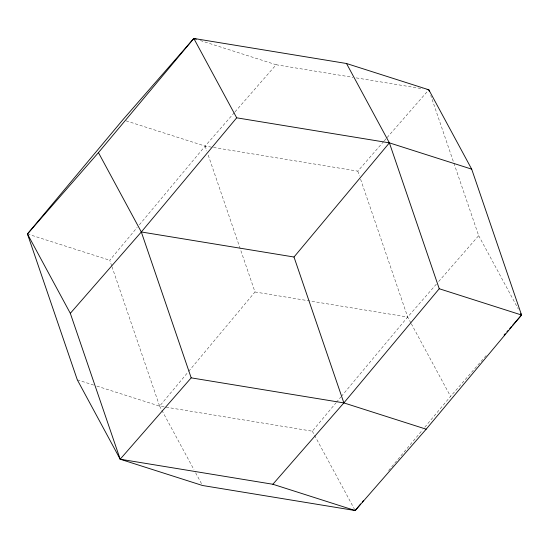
<?xml version="1.0" encoding="UTF-8"?>
<svg xmlns="http://www.w3.org/2000/svg" width="549" height="549" viewBox="0 0 549 549"><rect width="100%" height="100%" fill="white"/><g stroke="black" fill="none" stroke-linecap="round" stroke-linejoin="round"><path stroke-width="0.41" stroke-dasharray="2.75 2.06" d="M111.701 265.929L109.759 260.253L137.168 227.451M139.357 224.829L205.134 146.096L234.437 112.518M96.871 386.098L159.622 406.136L188.129 372.023M188.671 371.364L254.997 291.979L207.906 154.2M111.975 266.739L159.622 406.136L312.306 431.185L335.878 402.973M336.427 402.314L340.812 397.071M341.361 396.412L407.681 317.027L436.421 284.094M388.617 470.52L422.6 429.846M424.789 427.218L450.551 396.385L483.793 358.284M234.993 111.879L276.133 64.741L352.897 77.334M213.568 147.482L357.818 171.144L383.737 141.443M384.3 140.798L386.558 138.211M387.12 137.566L428.817 89.789M438.672 281.513L478.68 235.672L430.759 95.457M484.362 357.639L486.613 355.059M356.267 77.889L422.908 88.814M126.078 120.855L205.134 146.096L212.724 147.345M254.997 291.979L407.681 317.027L410.92 323.018M200.337 40.537L276.126 64.741M27.45 233.97L109.759 260.253M77.313 379.853L93.611 385.062M478.68 235.672L518.311 309.039M411.325 323.766L450.551 396.385M312.312 431.185L355.182 510.543M159.622 406.136L194.003 469.772M195.616 472.771L201.689 483.998M357.818 171.144L359.478 176.009M360.59 179.249L407.681 317.027M205.134 146.096L206.795 150.961"/><path stroke-width="0.82" d="M360.659 503.982L355.182 510.543L272.867 484.259L120.183 459.211L70.32 313.328L27.45 233.97L98.449 152.615L193.818 38.457L346.508 63.506L428.817 89.789L471.687 169.147L521.55 315.023L426.175 429.188L355.182 510.543L202.492 485.494L120.183 459.211L77.313 379.853L27.45 233.97L122.825 119.812L193.818 38.457L196.261 39.24M70.32 313.328L141.319 231.973L236.688 117.815L389.378 142.857L471.687 169.147M426.175 429.188L343.866 402.897L294.003 257.021L389.378 142.857L346.508 63.506M272.867 484.259L343.866 402.904L439.241 288.74L389.378 142.857M362.306 502.012L363.397 500.702M120.183 459.211L191.182 377.856L343.866 402.904M504.085 335.041L505.21 333.751M506.899 331.816L508.024 330.525M509.719 328.583L511.407 326.648M512.533 325.358L521.55 315.023L520.74 313.527M427.129 89.508L428.817 89.789L429.373 91.408M98.449 152.615L141.319 231.973L294.003 257.021M439.241 288.74L521.55 315.023M193.818 38.457L236.688 117.815M141.319 231.973L191.182 377.856"/></g></svg>
